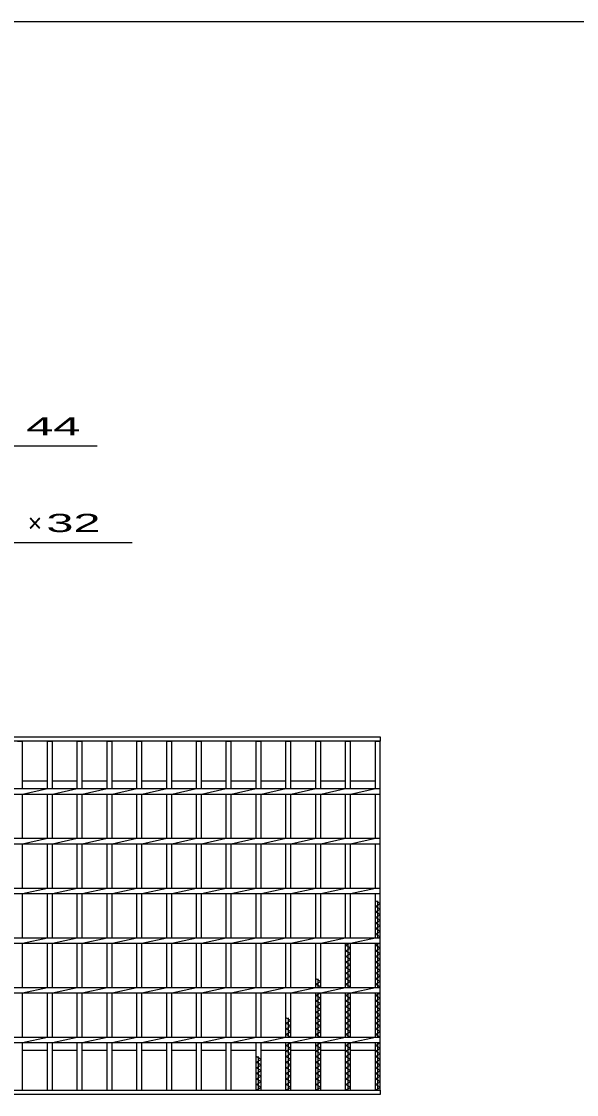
# Model space of a CAD drawing. Units: millimetres, scale not verified. Extents: x -1820 to 1731, y -1282 to 1054.
# Drawn here: x -785 to -227, y -26 to 1054 of the extents above; entities that cross this region are included whole.
import ezdxf
from ezdxf.enums import TextEntityAlignment as Align

# ---------------------------------------------------------------- set-up
doc = ezdxf.new("R2010")
doc.units = ezdxf.units.MM
doc.header["$LTSCALE"] = 10
for name, color, linetype, lineweight in [('0_2', 150, 'Continuous', 25), ('16', 3, 'Continuous', 25), ('22', 4, 'Continuous', 25)]:
    doc.layers.add(name, color=color, linetype=linetype, lineweight=lineweight)
doc.styles.add('ベクトル', font='')
doc.styles.get('ベクトル').set_extended_font_data('ベクトル')

msp = doc.modelspace()

# ---------------------------------------------------------------- linework, layer by layer
at = {"layer": '0_2'}
msp.add_line((-1729, 1053.5), (1731, 1053.5), dxfattribs=at)
at = {"layer": '16'}
for p, q in [((-1419, 334), (-424, 334)), ((-424, 329.5), (-1419, 329.5)), ((-789, 329.5), (-784, 329.5)), ((-784, 281.75), (-784, 329.5)), ((-759, 281.75), (-759, 329.5)), ((-759, 329.5), (-754, 329.5)), ((-754, 281.75), (-754, 329.5)), ((-729, 281.75), (-729, 329.5)), ((-729, 329.5), (-724, 329.5)), ((-724, 281.75), (-724, 329.5)), ((-699, 281.75), (-699, 329.5)), ((-699, 329.5), (-694, 329.5)), ((-694, 281.75), (-694, 329.5)), ((-669, 281.75), (-669, 329.5)), ((-669, 329.5), (-664, 329.5)), ((-664, 281.75), (-664, 329.5)), ((-639, 281.75), (-639, 329.5)), ((-639, 329.5), (-634, 329.5)), ((-634, 281.75), (-634, 329.5)), ((-609, 281.75), (-609, 329.5)), ((-609, 329.5), (-604, 329.5)), ((-604, 281.75), (-604, 329.5)), ((-579, 281.75), (-579, 329.5)), ((-579, 329.5), (-574, 329.5)), ((-574, 281.75), (-574, 329.5)), ((-549, 281.75), (-549, 329.5)), ((-549, 329.5), (-544, 329.5)), ((-544, 281.75), (-544, 329.5)), ((-519, 281.75), (-519, 329.5)), ((-519, 329.5), (-514, 329.5)), ((-514, 281.75), (-514, 329.5)), ((-489, 281.75), (-489, 329.5)), ((-489, 329.5), (-484, 329.5)), ((-484, 281.75), (-484, 329.5)), ((-459, 281.75), (-459, 329.5)), ((-459, 329.5), (-454, 329.5)), ((-454, 281.75), (-454, 329.5)), ((-429, 281.75), (-429, 329.5)), ((-429, 329.5), (-424, 329.5)), ((-424, 334), (-424, 329.5)), ((-424, -21.5), (-424, 329.5)), ((-1419, 281.75), (-424, 281.75)), ((-784, 289.5), (-759, 289.5)), ((-784, 276.25), (-759, 281.75)), ((-754, 289.5), (-729, 289.5)), ((-754, 276.25), (-729, 281.75)), ((-724, 289.5), (-699, 289.5)), ((-724, 276.25), (-699, 281.75)), ((-694, 289.5), (-669, 289.5)), ((-694, 276.25), (-669, 281.75)), ((-664, 289.5), (-639, 289.5)), ((-664, 276.25), (-639, 281.75)), ((-634, 289.5), (-609, 289.5)), ((-634, 276.25), (-609, 281.75)), ((-604, 289.5), (-579, 289.5)), ((-604, 276.25), (-579, 281.75)), ((-574, 289.5), (-549, 289.5)), ((-574, 276.25), (-549, 281.75)), ((-544, 289.5), (-519, 289.5)), ((-544, 276.25), (-519, 281.75)), ((-514, 289.5), (-489, 289.5)), ((-514, 276.25), (-489, 281.75)), ((-484, 289.5), (-459, 289.5)), ((-484, 276.25), (-459, 281.75)), ((-454, 289.5), (-429, 289.5)), ((-454, 276.25), (-429, 281.75)), ((-424, 276.25), (-424, 281.75)), ((-1419, 276.25), (-424, 276.25)), ((-784, 231.75), (-784, 276.25)), ((-759, 231.75), (-759, 276.25)), ((-754, 231.75), (-754, 276.25)), ((-729, 231.75), (-729, 276.25)), ((-724, 231.75), (-724, 276.25)), ((-699, 231.75), (-699, 276.25)), ((-694, 231.75), (-694, 276.25)), ((-669, 231.75), (-669, 276.25)), ((-664, 231.75), (-664, 276.25)), ((-639, 231.75), (-639, 276.25)), ((-634, 231.75), (-634, 276.25)), ((-609, 231.75), (-609, 276.25)), ((-604, 231.75), (-604, 276.25)), ((-579, 231.75), (-579, 276.25)), ((-574, 231.75), (-574, 276.25)), ((-549, 231.75), (-549, 276.25)), ((-544, 231.75), (-544, 276.25)), ((-519, 231.75), (-519, 276.25)), ((-514, 231.75), (-514, 276.25)), ((-489, 231.75), (-489, 276.25)), ((-484, 231.75), (-484, 276.25)), ((-459, 231.75), (-459, 276.25)), ((-454, 231.75), (-454, 276.25)), ((-429, 231.75), (-429, 276.25)), ((-1419, 231.75), (-424, 231.75)), ((-784, 226.25), (-759, 231.75)), ((-754, 226.25), (-729, 231.75)), ((-724, 226.25), (-699, 231.75)), ((-694, 226.25), (-669, 231.75)), ((-664, 226.25), (-639, 231.75)), ((-634, 226.25), (-609, 231.75)), ((-604, 226.25), (-579, 231.75)), ((-574, 226.25), (-549, 231.75)), ((-544, 226.25), (-519, 231.75)), ((-514, 226.25), (-489, 231.75)), ((-484, 226.25), (-459, 231.75)), ((-454, 226.25), (-429, 231.75)), ((-424, 226.25), (-424, 231.75)), ((-1419, 226.25), (-424, 226.25)), ((-784, 181.75), (-784, 226.25)), ((-759, 181.75), (-759, 226.25)), ((-754, 181.75), (-754, 226.25)), ((-729, 181.75), (-729, 226.25)), ((-724, 181.75), (-724, 226.25)), ((-699, 181.75), (-699, 226.25)), ((-694, 181.75), (-694, 226.25)), ((-669, 181.75), (-669, 226.25)), ((-664, 181.75), (-664, 226.25)), ((-639, 181.75), (-639, 226.25)), ((-634, 181.75), (-634, 226.25)), ((-609, 181.75), (-609, 226.25)), ((-604, 181.75), (-604, 226.25)), ((-579, 181.75), (-579, 226.25)), ((-574, 181.75), (-574, 226.25)), ((-549, 181.75), (-549, 226.25)), ((-544, 181.75), (-544, 226.25)), ((-519, 181.75), (-519, 226.25)), ((-514, 181.75), (-514, 226.25)), ((-489, 181.75), (-489, 226.25)), ((-484, 181.75), (-484, 226.25)), ((-459, 181.75), (-459, 226.25)), ((-454, 181.75), (-454, 226.25)), ((-429, 181.75), (-429, 226.25)), ((-1419, 181.75), (-424, 181.75)), ((-1419, 176.25), (-424, 176.25)), ((-784, 176.25), (-759, 181.75)), ((-784, 131.75), (-784, 176.25)), ((-759, 131.75), (-759, 176.25)), ((-754, 176.25), (-729, 181.75)), ((-754, 131.75), (-754, 176.25)), ((-729, 131.75), (-729, 176.25)), ((-724, 176.25), (-699, 181.75)), ((-724, 131.75), (-724, 176.25)), ((-699, 131.75), (-699, 176.25)), ((-694, 176.25), (-669, 181.75)), ((-694, 131.75), (-694, 176.25)), ((-669, 131.75), (-669, 176.25)), ((-664, 176.25), (-639, 181.75)), ((-664, 131.75), (-664, 176.25)), ((-639, 131.75), (-639, 176.25)), ((-634, 176.25), (-609, 181.75)), ((-634, 131.75), (-634, 176.25)), ((-609, 131.75), (-609, 176.25)), ((-604, 176.25), (-579, 181.75)), ((-604, 131.75), (-604, 176.25)), ((-579, 131.75), (-579, 176.25)), ((-574, 176.25), (-549, 181.75)), ((-574, 131.75), (-574, 176.25)), ((-549, 131.75), (-549, 176.25)), ((-544, 176.25), (-519, 181.75)), ((-544, 131.75), (-544, 176.25)), ((-519, 131.75), (-519, 176.25)), ((-514, 176.25), (-489, 181.75)), ((-514, 131.75), (-514, 176.25)), ((-489, 131.75), (-489, 176.25)), ((-484, 176.25), (-459, 181.75)), ((-484, 131.75), (-484, 176.25)), ((-459, 131.75), (-459, 176.25)), ((-454, 176.25), (-429, 181.75)), ((-454, 131.75), (-454, 176.25)), ((-429, 131.75), (-429, 176.25)), ((-424, 176.25), (-424, 181.75)), ((-424, 166.1), (-429, 168.9)), ((-429, 163.3), (-424, 166.1)), ((-424, 160.5), (-429, 163.3)), ((-426.5, 131.75), (-426.5, 168.9)), ((-429, 157.7), (-424, 160.5)), ((-424, 154.9), (-429, 157.7)), ((-429, 152.1), (-424, 154.9)), ((-424, 149.3), (-429, 152.1)), ((-429, 146.5), (-424, 149.3)), ((-424, 143.7), (-429, 146.5)), ((-429, 140.9), (-424, 143.7)), ((-424, 138.1), (-429, 140.9)), ((-1419, 131.75), (-424, 131.75)), ((-784, 126.25), (-759, 131.75)), ((-754, 126.25), (-729, 131.75)), ((-724, 126.25), (-699, 131.75)), ((-694, 126.25), (-669, 131.75)), ((-664, 126.25), (-639, 131.75)), ((-634, 126.25), (-609, 131.75)), ((-604, 126.25), (-579, 131.75)), ((-574, 126.25), (-549, 131.75)), ((-544, 126.25), (-519, 131.75)), ((-514, 126.25), (-489, 131.75)), ((-484, 126.25), (-459, 131.75)), ((-454, 126.25), (-429, 131.75)), ((-429, 135.3), (-424, 138.1)), ((-424, 132.5), (-429, 135.3)), ((-425.34, 131.75), (-424, 132.5)), ((-424, 126.25), (-424, 131.75)), ((-1419, 126.25), (-424, 126.25)), ((-784, 81.75), (-784, 126.25)), ((-759, 81.75), (-759, 126.25)), ((-754, 81.75), (-754, 126.25)), ((-729, 81.75), (-729, 126.25)), ((-724, 81.75), (-724, 126.25)), ((-699, 81.75), (-699, 126.25)), ((-694, 81.75), (-694, 126.25)), ((-669, 81.75), (-669, 126.25)), ((-664, 81.75), (-664, 126.25)), ((-639, 81.75), (-639, 126.25)), ((-634, 81.75), (-634, 126.25)), ((-609, 81.75), (-609, 126.25)), ((-604, 81.75), (-604, 126.25)), ((-579, 81.75), (-579, 126.25)), ((-574, 81.75), (-574, 126.25)), ((-549, 81.75), (-549, 126.25)), ((-544, 81.75), (-544, 126.25)), ((-519, 81.75), (-519, 126.25)), ((-514, 81.75), (-514, 126.25)), ((-489, 81.75), (-489, 126.25)), ((-484, 81.75), (-484, 126.25)), ((-459, 81.75), (-459, 126.25)), ((-459, 124.1), (-455.16, 126.25)), ((-454, 121.3), (-459, 124.1)), ((-459, 118.5), (-454, 121.3)), ((-456.5, 81.75), (-456.5, 126.25)), ((-454, 81.75), (-454, 126.25)), ((-429, 81.75), (-429, 126.25)), ((-429, 124.1), (-425.16, 126.25)), ((-424, 121.3), (-429, 124.1)), ((-429, 118.5), (-424, 121.3)), ((-426.5, 81.75), (-426.5, 126.25)), ((-454, 115.7), (-459, 118.5)), ((-459, 112.9), (-454, 115.7)), ((-454, 110.1), (-459, 112.9)), ((-459, 107.3), (-454, 110.1)), ((-424, 115.7), (-429, 118.5)), ((-429, 112.9), (-424, 115.7)), ((-424, 110.1), (-429, 112.9)), ((-429, 107.3), (-424, 110.1)), ((-454, 104.5), (-459, 107.3)), ((-459, 101.7), (-454, 104.5)), ((-454, 98.9), (-459, 101.7)), ((-459, 96.1), (-454, 98.9)), ((-424, 104.5), (-429, 107.3)), ((-429, 101.7), (-424, 104.5)), ((-424, 98.9), (-429, 101.7)), ((-429, 96.1), (-424, 98.9)), ((-484, 87.7), (-489, 90.5)), ((-489, 84.9), (-484, 87.7)), ((-486.5, 81.75), (-486.5, 90.5)), ((-454, 93.3), (-459, 96.1)), ((-459, 90.5), (-454, 93.3)), ((-454, 87.7), (-459, 90.5)), ((-459, 84.9), (-454, 87.7)), ((-424, 93.3), (-429, 96.1)), ((-429, 90.5), (-424, 93.3)), ((-424, 87.7), (-429, 90.5)), ((-429, 84.9), (-424, 87.7)), ((-1419, 81.75), (-424, 81.75)), ((-1419, 76.25), (-424, 76.25)), ((-784, 76.25), (-759, 81.75)), ((-784, 31.75), (-784, 76.25)), ((-759, 31.75), (-759, 76.25)), ((-754, 76.25), (-729, 81.75)), ((-754, 31.75), (-754, 76.25)), ((-729, 31.75), (-729, 76.25)), ((-724, 76.25), (-699, 81.75)), ((-724, 31.75), (-724, 76.25)), ((-699, 31.75), (-699, 76.25)), ((-694, 76.25), (-669, 81.75)), ((-694, 31.75), (-694, 76.25)), ((-669, 31.75), (-669, 76.25)), ((-664, 76.25), (-639, 81.75)), ((-664, 31.75), (-664, 76.25)), ((-639, 31.75), (-639, 76.25)), ((-634, 76.25), (-609, 81.75)), ((-634, 31.75), (-634, 76.25)), ((-609, 31.75), (-609, 76.25)), ((-604, 76.25), (-579, 81.75)), ((-604, 31.75), (-604, 76.25)), ((-579, 31.75), (-579, 76.25)), ((-574, 76.25), (-549, 81.75)), ((-574, 31.75), (-574, 76.25)), ((-549, 31.75), (-549, 76.25)), ((-544, 76.25), (-519, 81.75)), ((-544, 31.75), (-544, 76.25)), ((-519, 31.75), (-519, 76.25)), ((-514, 76.25), (-489, 81.75)), ((-514, 31.75), (-514, 76.25)), ((-484, 82.1), (-489, 84.9)), ((-489, 31.75), (-489, 76.25)), ((-489, 73.7), (-484.45, 76.25)), ((-486.5, 31.75), (-486.5, 76.25)), ((-484.62, 81.75), (-484, 82.1)), ((-484, 76.25), (-459, 81.75)), ((-484, 31.75), (-484, 76.25)), ((-454, 82.1), (-459, 84.9)), ((-459, 31.75), (-459, 76.25)), ((-459, 73.7), (-454.45, 76.25)), ((-456.5, 31.75), (-456.5, 76.25)), ((-454.62, 81.75), (-454, 82.1)), ((-454, 76.25), (-429, 81.75)), ((-454, 31.75), (-454, 76.25)), ((-424, 82.1), (-429, 84.9)), ((-429, 31.75), (-429, 76.25)), ((-429, 73.7), (-424.45, 76.25)), ((-426.5, 31.75), (-426.5, 76.25)), ((-424.62, 81.75), (-424, 82.1)), ((-424, 76.25), (-424, 81.75)), ((-484, 70.9), (-489, 73.7)), ((-489, 68.1), (-484, 70.9)), ((-484, 65.3), (-489, 68.1)), ((-489, 62.5), (-484, 65.3)), ((-454, 70.9), (-459, 73.7)), ((-459, 68.1), (-454, 70.9)), ((-454, 65.3), (-459, 68.1)), ((-459, 62.5), (-454, 65.3)), ((-424, 70.9), (-429, 73.7)), ((-429, 68.1), (-424, 70.9)), ((-424, 65.3), (-429, 68.1)), ((-429, 62.5), (-424, 65.3)), ((-484, 59.7), (-489, 62.5)), ((-489, 56.9), (-484, 59.7)), ((-484, 54.1), (-489, 56.9)), ((-489, 51.3), (-484, 54.1)), ((-454, 59.7), (-459, 62.5)), ((-459, 56.9), (-454, 59.7)), ((-454, 54.1), (-459, 56.9)), ((-459, 51.3), (-454, 54.1)), ((-424, 59.7), (-429, 62.5)), ((-429, 56.9), (-424, 59.7)), ((-424, 54.1), (-429, 56.9)), ((-429, 51.3), (-424, 54.1)), ((-514, 48.5), (-519, 51.3)), ((-519, 45.7), (-514, 48.5)), ((-514, 42.9), (-519, 45.7)), ((-516.5, 31.75), (-516.5, 51.3)), ((-484, 48.5), (-489, 51.3)), ((-489, 45.7), (-484, 48.5)), ((-484, 42.9), (-489, 45.7)), ((-454, 48.5), (-459, 51.3)), ((-459, 45.7), (-454, 48.5)), ((-454, 42.9), (-459, 45.7)), ((-424, 48.5), (-429, 51.3)), ((-429, 45.7), (-424, 48.5)), ((-424, 42.9), (-429, 45.7)), ((-519, 40.1), (-514, 42.9)), ((-514, 37.3), (-519, 40.1)), ((-519, 34.5), (-514, 37.3)), ((-514.09, 31.75), (-519, 34.5)), ((-489, 40.1), (-484, 42.9)), ((-484, 37.3), (-489, 40.1)), ((-489, 34.5), (-484, 37.3)), ((-484.09, 31.75), (-489, 34.5)), ((-459, 40.1), (-454, 42.9)), ((-454, 37.3), (-459, 40.1)), ((-459, 34.5), (-454, 37.3)), ((-454.09, 31.75), (-459, 34.5)), ((-429, 40.1), (-424, 42.9)), ((-424, 37.3), (-429, 40.1)), ((-429, 34.5), (-424, 37.3)), ((-424, 31.7), (-429, 34.5)), ((-1419, 31.75), (-424, 31.75)), ((-1419, 26.25), (-424, 26.25)), ((-784, 26.25), (-759, 31.75)), ((-784, -21.5), (-784, 26.25)), ((-759, -21.5), (-759, 26.25)), ((-754, 26.25), (-729, 31.75)), ((-754, -21.5), (-754, 26.25)), ((-729, -21.5), (-729, 26.25)), ((-724, 26.25), (-699, 31.75)), ((-724, -21.5), (-724, 26.25)), ((-699, -21.5), (-699, 26.25)), ((-694, 26.25), (-669, 31.75)), ((-694, -21.5), (-694, 26.25)), ((-669, -21.5), (-669, 26.25)), ((-664, 26.25), (-639, 31.75)), ((-664, -21.5), (-664, 26.25)), ((-639, -21.5), (-639, 26.25)), ((-634, 26.25), (-609, 31.75)), ((-634, -21.5), (-634, 26.25)), ((-609, -21.5), (-609, 26.25)), ((-604, 26.25), (-579, 31.75)), ((-604, -21.5), (-604, 26.25)), ((-579, -21.5), (-579, 26.25)), ((-574, 26.25), (-549, 31.75)), ((-574, -21.5), (-574, 26.25)), ((-549, -21.5), (-549, 26.25)), ((-544, 26.25), (-519, 31.75)), ((-544, -21.5), (-544, 26.25)), ((-519, -21.5), (-519, 26.25)), ((-519, 23.3), (-514, 26.1)), ((-514, 20.5), (-519, 23.3)), ((-516.5, -21.5), (-516.5, 26.25)), ((-514, 26.1), (-514.27, 26.25)), ((-514, 26.25), (-489, 31.75)), ((-514, -21.5), (-514, 26.25)), ((-489, -21.5), (-489, 26.25)), ((-489, 23.3), (-484, 26.1)), ((-484, 20.5), (-489, 23.3)), ((-486.5, -21.5), (-486.5, 26.25)), ((-484, 26.1), (-484.27, 26.25)), ((-484, 26.25), (-459, 31.75)), ((-484, -21.5), (-484, 26.25)), ((-459, -21.5), (-459, 26.25)), ((-459, 23.3), (-454, 26.1)), ((-454, 20.5), (-459, 23.3)), ((-456.5, -21.5), (-456.5, 26.25)), ((-454, 26.1), (-454.27, 26.25)), ((-454, 26.25), (-429, 31.75)), ((-454, -21.5), (-454, 26.25)), ((-429, -21.5), (-429, 26.25)), ((-429, 23.3), (-424, 26.1)), ((-424, 20.5), (-429, 23.3)), ((-426.5, -21.5), (-426.5, 26.25)), ((-424, 26.1), (-424.27, 26.25)), ((-424, 26.25), (-424, 31.75)), ((-784, 18.5), (-759, 18.5)), ((-754, 18.5), (-729, 18.5)), ((-724, 18.5), (-699, 18.5)), ((-694, 18.5), (-669, 18.5)), ((-664, 18.5), (-639, 18.5)), ((-634, 18.5), (-609, 18.5)), ((-604, 18.5), (-579, 18.5)), ((-574, 18.5), (-549, 18.5)), ((-544, 9.3), (-549, 12.1)), ((-546.5, -21.5), (-546.5, 12.1)), ((-544, 18.5), (-519, 18.5)), ((-519, 17.7), (-514, 20.5)), ((-514, 14.9), (-519, 17.7)), ((-519, 12.1), (-514, 14.9)), ((-514, 9.3), (-519, 12.1)), ((-514, 18.5), (-489, 18.5)), ((-489, 17.7), (-484, 20.5)), ((-484, 14.9), (-489, 17.7)), ((-489, 12.1), (-484, 14.9)), ((-484, 9.3), (-489, 12.1)), ((-484, 18.5), (-459, 18.5)), ((-459, 17.7), (-454, 20.5)), ((-454, 14.9), (-459, 17.7)), ((-459, 12.1), (-454, 14.9)), ((-454, 9.3), (-459, 12.1)), ((-454, 18.5), (-429, 18.5)), ((-429, 17.7), (-424, 20.5)), ((-424, 14.9), (-429, 17.7)), ((-429, 12.1), (-424, 14.9)), ((-424, 9.3), (-429, 12.1)), ((-549, 6.5), (-544, 9.3)), ((-544, 3.7), (-549, 6.5)), ((-549, 0.9), (-544, 3.7)), ((-544, -1.9), (-549, 0.9)), ((-519, 6.5), (-514, 9.3)), ((-514, 3.7), (-519, 6.5)), ((-519, 0.9), (-514, 3.7)), ((-514, -1.9), (-519, 0.9)), ((-489, 6.5), (-484, 9.3)), ((-484, 3.7), (-489, 6.5)), ((-489, 0.9), (-484, 3.7)), ((-484, -1.9), (-489, 0.9)), ((-459, 6.5), (-454, 9.3)), ((-454, 3.7), (-459, 6.5)), ((-459, 0.9), (-454, 3.7)), ((-454, -1.9), (-459, 0.9)), ((-429, 6.5), (-424, 9.3)), ((-424, 3.7), (-429, 6.5)), ((-429, 0.9), (-424, 3.7)), ((-424, -1.9), (-429, 0.9)), ((-549, -4.7), (-544, -1.9)), ((-544, -7.5), (-549, -4.7)), ((-549, -10.3), (-544, -7.5)), ((-544, -13.1), (-549, -10.3)), ((-519, -4.7), (-514, -1.9)), ((-514, -7.5), (-519, -4.7)), ((-519, -10.3), (-514, -7.5)), ((-514, -13.1), (-519, -10.3)), ((-489, -4.7), (-484, -1.9)), ((-484, -7.5), (-489, -4.7)), ((-489, -10.3), (-484, -7.5)), ((-484, -13.1), (-489, -10.3)), ((-459, -4.7), (-454, -1.9)), ((-454, -7.5), (-459, -4.7)), ((-459, -10.3), (-454, -7.5)), ((-454, -13.1), (-459, -10.3)), ((-429, -4.7), (-424, -1.9)), ((-424, -7.5), (-429, -4.7)), ((-429, -10.3), (-424, -7.5)), ((-424, -13.1), (-429, -10.3)), ((-1419, -21.5), (-424, -21.5)), ((-789, -21.5), (-784, -21.5)), ((-759, -21.5), (-754, -21.5)), ((-729, -21.5), (-724, -21.5)), ((-699, -21.5), (-694, -21.5)), ((-669, -21.5), (-664, -21.5)), ((-639, -21.5), (-634, -21.5)), ((-609, -21.5), (-604, -21.5)), ((-579, -21.5), (-574, -21.5)), ((-549, -15.9), (-544, -13.1)), ((-544, -18.7), (-549, -15.9)), ((-549, -21.5), (-544, -18.7)), ((-549, -21.5), (-544, -21.5)), ((-519, -15.9), (-514, -13.1)), ((-514, -18.7), (-519, -15.9)), ((-519, -21.5), (-514, -18.7)), ((-519, -21.5), (-514, -21.5)), ((-489, -15.9), (-484, -13.1)), ((-484, -18.7), (-489, -15.9)), ((-489, -21.5), (-484, -18.7)), ((-489, -21.5), (-484, -21.5)), ((-459, -15.9), (-454, -13.1)), ((-454, -18.7), (-459, -15.9)), ((-459, -21.5), (-454, -18.7)), ((-459, -21.5), (-454, -21.5)), ((-429, -15.9), (-424, -13.1)), ((-424, -18.7), (-429, -15.9)), ((-429, -21.5), (-424, -18.7)), ((-429, -21.5), (-424, -21.5)), ((-424, -21.5), (-424, -26)), ((-424, -26), (-1419, -26))]:
    msp.add_line(p, q, dxfattribs=at)
at = {"layer": '22'}
for p, q in [((-1169, 626.75), (-709, 626.75)), ((-1093.75, 529.5), (-673.75, 529.5))]:
    msp.add_line(p, q, dxfattribs=at)

# ---------------------------------------------------------------- texts
at = {"layer": '22', "color": 2, "style": 'ベクトル', "width": 2}
for s, p in [(' 44 ', (-794, 646.25)), (' 32 ', (-773.75, 549))]:
    msp.add_text(s, height=18.33, dxfattribs=at).set_placement(p, align=Align.MIDDLE_LEFT)
at = {"layer": '22', "color": 2, "style": 'ベクトル'}
msp.add_text('×', height=18.33, dxfattribs=at).set_placement((-778.75, 549), align=Align.MIDDLE_LEFT)

doc.saveas('drawing.dxf')
